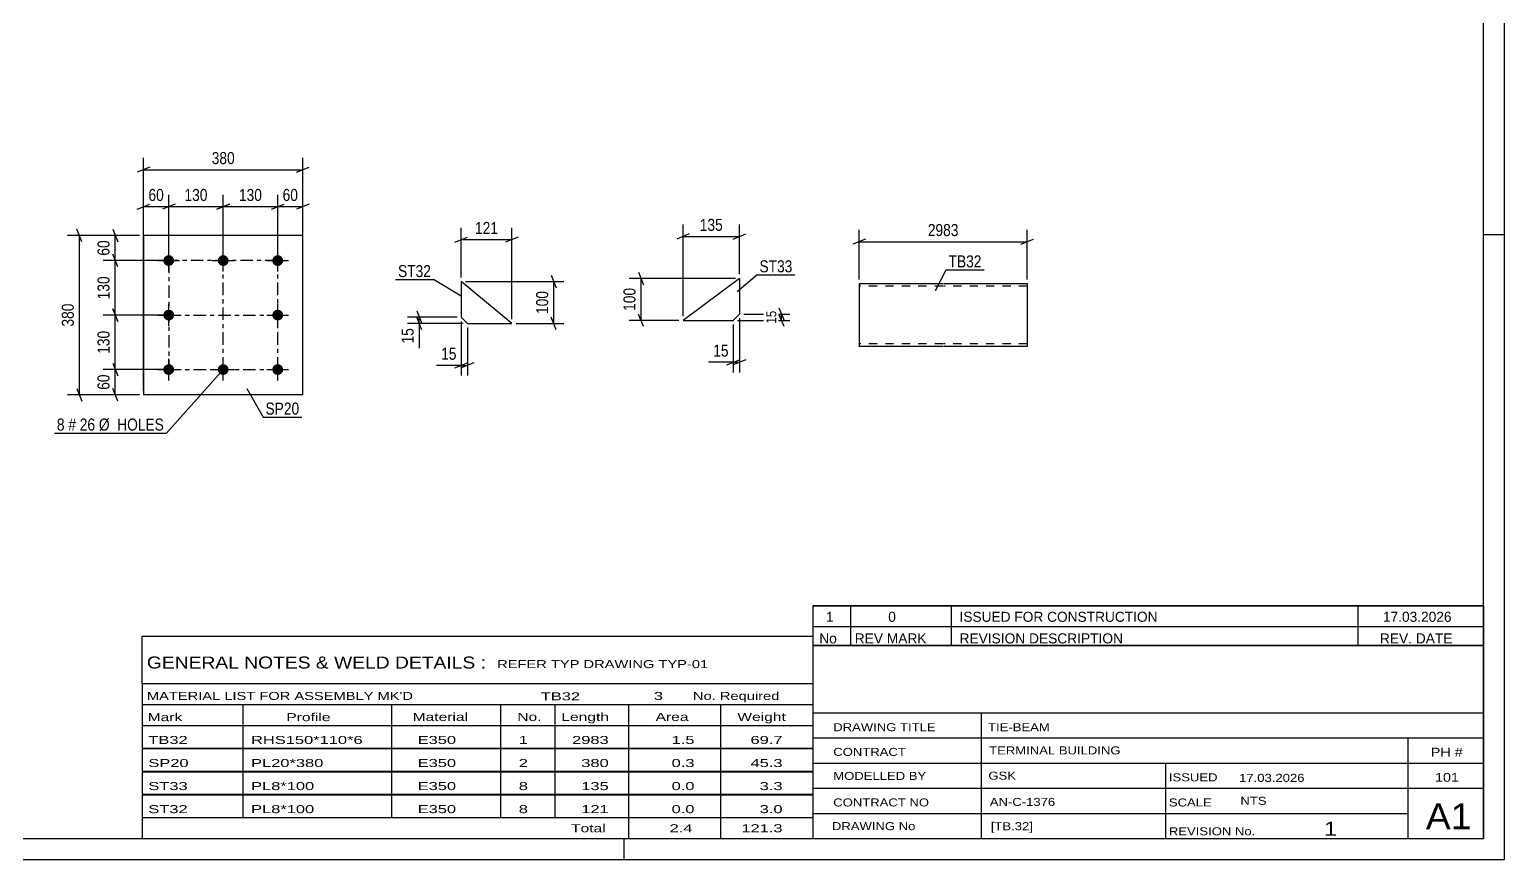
# Model space of a CAD drawing. Header units: millimetres. Extents: x 0 to 594, y 0 to 420.
# Drawn here: x 242.1 to 594, y 0 to 198 of the extents above; entities that cross this region are included whole.
import ezdxf

# ---------------------------------------------------------------- set-up
doc = ezdxf.new("R2010")
doc.units = ezdxf.units.MM
doc.linetypes.add('DXK_LINE_DOT2', pattern=[3.9198, 1.9599, -1.9599])
doc.linetypes.add('DXK_LINE_DOT3', pattern=[5.9187, 2.979, -0.9799, 0.9799, -0.9799])
doc.styles.add('Arial Narrow', font='ARIALN.TTF', dxfattribs={"height": 0.2})

# ---------------------------------------------------------------- blocks, each defined once
blk = doc.blocks.new('Unknown-580568807-1163')
at = {"color": 5, "linetype": 'Continuous'}
for p, q in [((594, 0), (594, 420)), ((589, 5), (589, 415)), ((594, 149), (589, 149)), ((5, 5), (589, 5)), ((384, 0), (384, 5)), ((0, 0), (594, 0))]:
    blk.add_line(p, q, dxfattribs=at)
blk = doc.blocks.new('Part-580568807-3107 - 3106')
at = {"color": 2, "linetype": 'Continuous'}
for p, q in [((411.53, 138.61), (398.04, 128.61)), ((411.53, 138.61), (411.53, 130.11)), ((398.04, 128.61), (410.03, 128.61)), ((411.53, 130.11), (410.03, 128.61))]:
    blk.add_line(p, q, dxfattribs=at)
blk = doc.blocks.new('Part-580568807-2320 - 2313')
at = {"color": 2, "linetype": 'Continuous'}
for p, q in [((440.04, 137.37), (440.04, 122.46)), ((440.04, 137.37), (460.04, 137.37)), ((460.14, 137.37), (480.14, 137.37)), ((480.14, 137.37), (480.14, 122.37)), ((440.04, 122.37), (440.04, 122.46)), ((460.04, 122.37), (440.04, 122.37)), ((480.14, 122.37), (460.14, 122.37))]:
    blk.add_line(p, q, dxfattribs=at)
at = {"color": 7, "linetype": 'DXK_LINE_DOT2'}
for p, q in [((460.04, 136.77), (440.04, 136.77)), ((480.14, 136.77), (460.14, 136.77)), ((440.04, 122.97), (440.04, 123.02)), ((460.04, 122.97), (440.04, 122.97)), ((480.14, 122.97), (460.14, 122.97)), ((480.14, 122.97), (480.14, 123.02))]:
    blk.add_line(p, q, dxfattribs=at)
blk = doc.blocks.new('Bolt-580568807-2205 - 2143')
at = {"linetype": 'Continuous'}
for points in [[(275.36, 144.17, -1), (275.36, 141.57, -1)], [(288.36, 144.17, -1), (288.36, 141.57, -1)], [(301.36, 144.17, -1), (301.36, 141.57, -1)], [(275.36, 131.17, -1), (275.36, 128.57, -1)], [(301.36, 131.17, -1), (301.36, 128.57, -1)], [(275.36, 118.17, -1), (275.36, 115.57, -1)], [(288.36, 118.17, -1), (288.36, 115.57, -1)], [(301.36, 118.17, -1), (301.36, 115.57, -1)]]:
    blk.add_hatch(color=1, dxfattribs=at).paths.add_polyline_path(points)
at = {"color": 1, "linetype": 'Continuous'}
for p, q in [((275.36, 140.27), (275.36, 145.47)), ((288.36, 140.27), (288.36, 145.47)), ((301.36, 140.27), (301.36, 145.47)), ((272.76, 142.87), (277.96, 142.87)), ((285.76, 142.87), (290.96, 142.87)), ((298.76, 142.87), (303.96, 142.87)), ((275.36, 127.27), (275.36, 132.47)), ((301.36, 127.27), (301.36, 132.47)), ((272.76, 129.87), (277.96, 129.87)), ((298.76, 129.87), (303.96, 129.87)), ((272.76, 116.87), (277.96, 116.87)), ((275.36, 114.27), (275.36, 119.47)), ((285.76, 116.87), (290.96, 116.87)), ((288.36, 114.27), (288.36, 119.47)), ((298.76, 116.87), (303.96, 116.87)), ((301.36, 114.27), (301.36, 119.47))]:
    blk.add_line(p, q, dxfattribs=at)
blk = doc.blocks.new('Part-580568807-2210 - 2143')
at = {"color": 2, "linetype": 'Continuous'}
for p, q in [((307.36, 148.87), (269.36, 148.87)), ((269.36, 148.87), (269.36, 110.87)), ((307.36, 110.87), (307.36, 148.87)), ((307.36, 110.87), (269.36, 110.87))]:
    blk.add_line(p, q, dxfattribs=at)
blk = doc.blocks.new('Part-580568807-2789 - 2788')
at = {"color": 2, "linetype": 'Continuous'}
for p, q in [((345.13, 137.87), (345.13, 129.37)), ((357.22, 127.87), (345.13, 137.87)), ((345.13, 129.37), (346.63, 127.87)), ((346.63, 127.87), (357.22, 127.87))]:
    blk.add_line(p, q, dxfattribs=at)
blk = doc.blocks.new('Rectangle-580568807-2298 - 2143')
at = {"color": 1, "linetype": 'DXK_LINE_DOT3'}
blk.add_lwpolyline([(275.36, 116.87), (301.36, 116.87), (301.36, 142.87), (275.36, 142.87), (275.36, 116.87)], close=True, dxfattribs=at)
blk = doc.blocks.new('Line-580568807-2283 - 2143')
at = {"color": 1, "linetype": 'DXK_LINE_DOT3'}
blk.add_line((275.36, 129.87), (301.36, 129.87), dxfattribs=at)
blk = doc.blocks.new('Line-580568807-2291 - 2143')
at = {"color": 1, "linetype": 'DXK_LINE_DOT3'}
blk.add_line((288.36, 116.87), (288.36, 142.87), dxfattribs=at)
blk = doc.blocks.new('StraightDimension-580568807-3129 - 3106')
at = {"color": 7, "linetype": 'Continuous'}
for p, q in [((410.03, 127.61), (410.03, 116.21)), ((411.53, 129.11), (411.53, 116.21)), ((408.53, 118.01), (411.53, 119.21)), ((413.03, 119.21), (410.03, 118.01)), ((410.03, 118.61), (411.53, 118.61))]:
    blk.add_line(p, q, dxfattribs=at)
at = {"color": 0}
blk.add_wipeout([(409.51, 119.36), (409.51, 123.56), (404.65, 123.56), (404.65, 119.36)], dxfattribs=at)
at = {"color": 7, "linetype": 'Continuous'}
blk.add_line((410.03, 118.61), (404.13, 118.61), dxfattribs=at)
blk.add_line((410.03, 118.61), (404.13, 118.61), dxfattribs=at)
at = {"color": 3, "style": 'Arial Narrow'}
blk.add_text('15', height=2.863, dxfattribs=at).set_placement((405.25, 119.96))
blk = doc.blocks.new('StraightDimension-580568807-3121 - 3106')
at = {"color": 7, "linetype": 'Continuous'}
for p, q in [((420.93, 131.61), (422.13, 128.61)), ((411.03, 128.61), (423.53, 128.61)), ((412.53, 130.11), (423.53, 130.11)), ((422.13, 127.11), (420.93, 130.11)), ((421.53, 128.61), (421.53, 130.11))]:
    blk.add_line(p, q, dxfattribs=at)
at = {"color": 0}
blk.add_wipeout([(420.78, 131.39), (417.28, 131.39), (417.28, 127.34), (420.78, 127.34)], dxfattribs=at)
at = {"color": 96, "style": 'Arial Narrow'}
blk.add_text('15', height=2.386, rotation=90.0002, dxfattribs=at).set_placement((420.28, 127.84))
blk = doc.blocks.new('StraightDimension-580568807-3133 - 3106')
at = {"color": 7, "linetype": 'Continuous'}
for p, q in [((398.04, 129.61), (398.04, 151.46)), ((411.53, 139.61), (411.53, 151.46)), ((399.54, 149.21), (396.54, 148.01)), ((398.04, 148.61), (411.53, 148.61)), ((410.03, 148.01), (413.03, 149.21))]:
    blk.add_line(p, q, dxfattribs=at)
at = {"color": 0}
blk.add_wipeout([(408.13, 149.36), (408.13, 153.56), (401.44, 153.56), (401.44, 149.36)], dxfattribs=at)
at = {"color": 3, "style": 'Arial Narrow'}
blk.add_text('135', height=2.863, dxfattribs=at).set_placement((402.04, 149.96))
blk = doc.blocks.new('StraightDimension-580568807-3125 - 3106')
at = {"color": 7, "linetype": 'Continuous'}
for p, q in [((410.53, 138.61), (385.19, 138.61)), ((387.44, 140.11), (388.64, 137.11)), ((388.04, 128.61), (388.04, 138.61)), ((397.04, 128.61), (385.19, 128.61)), ((388.64, 127.11), (387.44, 130.11))]:
    blk.add_line(p, q, dxfattribs=at)
at = {"color": 0}
blk.add_wipeout([(387.29, 136.95), (383.09, 136.95), (383.09, 130.27), (387.29, 130.27)], dxfattribs=at)
at = {"color": 3, "style": 'Arial Narrow'}
blk.add_text('100', height=2.863, rotation=90.0002, dxfattribs=at).set_placement((386.69, 130.87))
blk = doc.blocks.new('StraightDimension-580568807-2324 - 2313')
at = {"color": 7, "linetype": 'Continuous'}
for p, q in [((441.54, 147.97), (438.54, 146.77)), ((440.04, 138.37), (440.04, 150.22)), ((478.64, 146.77), (481.64, 147.97)), ((480.14, 138.37), (480.14, 150.22)), ((440.04, 147.37), (480.14, 147.37))]:
    blk.add_line(p, q, dxfattribs=at)
at = {"color": 0}
blk.add_wipeout([(464.35, 148.12), (464.35, 152.32), (455.84, 152.32), (455.84, 148.12)], dxfattribs=at)
at = {"color": 3, "style": 'Arial Narrow'}
blk.add_text('2983', height=2.863, dxfattribs=at).set_placement((456.44, 148.72))
blk = doc.blocks.new('StraightDimension-580568807-2269 - 2143')
at = {"color": 7, "linetype": 'Continuous'}
for p, q in [((274.36, 116.87), (259.74, 116.87)), ((261.99, 118.37), (263.19, 115.37)), ((262.59, 110.87), (262.59, 116.87)), ((268.36, 110.87), (259.74, 110.87)), ((263.19, 109.37), (261.99, 112.37))]:
    blk.add_line(p, q, dxfattribs=at)
at = {"color": 0}
blk.add_wipeout([(261.84, 116.3), (257.64, 116.3), (257.64, 111.44), (261.84, 111.44)], dxfattribs=at)
at = {"color": 3, "style": 'Arial Narrow'}
blk.add_text('60', height=2.863, rotation=90.0002, dxfattribs=at).set_placement((261.24, 112.04))
blk = doc.blocks.new('StraightDimension-580568807-2212 - 2143')
at = {"color": 7, "linetype": 'Continuous'}
for p, q in [((268.36, 148.87), (251.21, 148.87)), ((254.66, 147.37), (253.46, 150.37)), ((254.06, 110.87), (254.06, 148.87)), ((268.36, 110.87), (251.21, 110.87)), ((253.46, 112.37), (254.66, 109.37))]:
    blk.add_line(p, q, dxfattribs=at)
at = {"color": 0}
blk.add_wipeout([(253.31, 133.21), (249.11, 133.21), (249.11, 126.53), (253.31, 126.53)], dxfattribs=at)
at = {"color": 3, "style": 'Arial Narrow'}
blk.add_text('380', height=2.863, rotation=90.0002, dxfattribs=at).set_placement((252.71, 127.13))
blk = doc.blocks.new('StraightDimension-580568807-2248 - 2143')
at = {"color": 7, "linetype": 'Continuous'}
for p, q in [((269.36, 111.87), (269.36, 167.39)), ((307.36, 111.87), (307.36, 167.39)), ((270.86, 165.14), (267.86, 163.94)), ((269.36, 164.54), (307.36, 164.54)), ((305.86, 163.94), (308.86, 165.14))]:
    blk.add_line(p, q, dxfattribs=at)
at = {"color": 0}
blk.add_wipeout([(291.7, 165.29), (291.7, 169.49), (285.02, 169.49), (285.02, 165.29)], dxfattribs=at)
at = {"color": 3, "style": 'Arial Narrow'}
blk.add_text('380', height=2.863, dxfattribs=at).set_placement((285.62, 165.89))
blk = doc.blocks.new('StraightDimension-580568807-2259 - 2143')
at = {"color": 7, "linetype": 'Continuous'}
for p, q in [((268.36, 148.87), (259.74, 148.87)), ((261.99, 150.37), (263.19, 147.37)), ((262.59, 142.87), (262.59, 148.87)), ((263.19, 141.37), (261.99, 144.37)), ((274.36, 142.87), (259.74, 142.87))]:
    blk.add_line(p, q, dxfattribs=at)
at = {"color": 0}
blk.add_wipeout([(261.84, 148.3), (257.64, 148.3), (257.64, 143.44), (261.84, 143.44)], dxfattribs=at)
at = {"color": 3, "style": 'Arial Narrow'}
blk.add_text('60', height=2.863, rotation=90.0002, dxfattribs=at).set_placement((261.24, 144.04))
blk = doc.blocks.new('StraightDimension-580568807-2632 - 2143')
at = {"color": 7, "linetype": 'Continuous'}
for p, q in [((301.36, 143.87), (301.36, 158.59)), ((307.36, 111.87), (307.36, 158.59)), ((299.86, 155.14), (302.86, 156.34)), ((301.36, 155.74), (307.36, 155.74)), ((308.86, 156.34), (305.86, 155.14))]:
    blk.add_line(p, q, dxfattribs=at)
at = {"color": 0}
blk.add_wipeout([(306.79, 156.49), (306.79, 160.69), (301.93, 160.69), (301.93, 156.49)], dxfattribs=at)
at = {"color": 3, "style": 'Arial Narrow'}
blk.add_text('60', height=2.863, dxfattribs=at).set_placement((302.53, 157.09))
blk = doc.blocks.new('StraightDimension-580568807-2633 - 2143')
at = {"color": 7, "linetype": 'Continuous'}
for p, q in [((269.36, 111.87), (269.36, 158.59)), ((275.36, 143.87), (275.36, 158.59)), ((267.86, 155.14), (270.86, 156.34)), ((269.36, 155.74), (275.36, 155.74)), ((276.86, 156.34), (273.86, 155.14))]:
    blk.add_line(p, q, dxfattribs=at)
at = {"color": 0}
blk.add_wipeout([(274.79, 156.49), (274.79, 160.69), (269.93, 160.69), (269.93, 156.49)], dxfattribs=at)
at = {"color": 3, "style": 'Arial Narrow'}
blk.add_text('60', height=2.863, dxfattribs=at).set_placement((270.53, 157.09))
blk = doc.blocks.new('StraightDimension-580568807-3648 - 2143')
at = {"color": 7, "linetype": 'Continuous'}
for p, q in [((275.36, 143.87), (275.36, 158.59)), ((288.36, 143.87), (288.36, 158.59)), ((276.86, 156.34), (273.86, 155.14)), ((275.36, 155.74), (288.36, 155.74)), ((286.86, 155.14), (289.86, 156.34))]:
    blk.add_line(p, q, dxfattribs=at)
at = {"color": 0}
blk.add_wipeout([(285.2, 156.49), (285.2, 160.69), (278.52, 160.69), (278.52, 156.49)], dxfattribs=at)
at = {"color": 3, "style": 'Arial Narrow'}
blk.add_text('130', height=2.863, dxfattribs=at).set_placement((279.12, 157.09))
blk = doc.blocks.new('StraightDimension-580568807-3650 - 2143')
at = {"color": 7, "linetype": 'Continuous'}
for p, q in [((288.36, 143.87), (288.36, 158.59)), ((301.36, 143.87), (301.36, 158.59)), ((289.86, 156.34), (286.86, 155.14)), ((288.36, 155.74), (301.36, 155.74)), ((299.86, 155.14), (302.86, 156.34))]:
    blk.add_line(p, q, dxfattribs=at)
at = {"color": 0}
blk.add_wipeout([(298.2, 156.49), (298.2, 160.69), (291.52, 160.69), (291.52, 156.49)], dxfattribs=at)
at = {"color": 3, "style": 'Arial Narrow'}
blk.add_text('130', height=2.863, dxfattribs=at).set_placement((292.12, 157.09))
blk = doc.blocks.new('StraightDimension-580568807-3670 - 2143')
at = {"color": 7, "linetype": 'Continuous'}
for p, q in [((263.19, 128.37), (261.99, 131.37)), ((274.36, 129.87), (259.74, 129.87)), ((262.59, 116.87), (262.59, 129.87)), ((274.36, 116.87), (259.74, 116.87)), ((261.99, 118.37), (263.19, 115.37))]:
    blk.add_line(p, q, dxfattribs=at)
at = {"color": 0}
blk.add_wipeout([(261.84, 126.71), (257.64, 126.71), (257.64, 120.03), (261.84, 120.03)], dxfattribs=at)
at = {"color": 3, "style": 'Arial Narrow'}
blk.add_text('130', height=2.863, rotation=90.0002, dxfattribs=at).set_placement((261.24, 120.63))
blk = doc.blocks.new('StraightDimension-580568807-3672 - 2143')
at = {"color": 7, "linetype": 'Continuous'}
for p, q in [((263.19, 141.37), (261.99, 144.37)), ((274.36, 142.87), (259.74, 142.87)), ((262.59, 129.87), (262.59, 142.87)), ((261.99, 131.37), (263.19, 128.37)), ((274.36, 129.87), (259.74, 129.87))]:
    blk.add_line(p, q, dxfattribs=at)
at = {"color": 0}
blk.add_wipeout([(261.84, 139.71), (257.64, 139.71), (257.64, 133.03), (261.84, 133.03)], dxfattribs=at)
at = {"color": 3, "style": 'Arial Narrow'}
blk.add_text('130', height=2.863, rotation=90.0002, dxfattribs=at).set_placement((261.24, 133.63))
blk = doc.blocks.new('StraightDimension-580568807-2934 - 2788')
at = {"color": 7, "linetype": 'Continuous'}
for p, q in [((346.13, 137.87), (369.62, 137.87)), ((366.62, 139.37), (367.82, 136.37)), ((367.22, 127.87), (367.22, 137.87)), ((358.22, 127.87), (369.62, 127.87)), ((367.82, 126.37), (366.62, 129.37))]:
    blk.add_line(p, q, dxfattribs=at)
at = {"color": 0}
blk.add_wipeout([(366.47, 136.22), (362.27, 136.22), (362.27, 129.53), (366.47, 129.53)], dxfattribs=at)
at = {"color": 3, "style": 'Arial Narrow'}
blk.add_text('100', height=2.863, rotation=90.0002, dxfattribs=at).set_placement((365.87, 130.13))
blk = doc.blocks.new('StraightDimension-580568807-2926 - 2788')
at = {"color": 7, "linetype": 'Continuous'}
for p, q in [((343.63, 147.27), (346.63, 148.47)), ((345.13, 138.87), (345.13, 150.72)), ((345.13, 147.87), (357.22, 147.87)), ((358.72, 148.47), (355.72, 147.27)), ((357.22, 128.87), (357.22, 150.72))]:
    blk.add_line(p, q, dxfattribs=at)
at = {"color": 0}
blk.add_wipeout([(354.52, 148.62), (354.52, 152.82), (347.83, 152.82), (347.83, 148.62)], dxfattribs=at)
at = {"color": 3, "style": 'Arial Narrow'}
blk.add_text('121', height=2.863, dxfattribs=at).set_placement((348.43, 149.22))
blk = doc.blocks.new('StraightDimension-580568807-2848 - 2788')
at = {"color": 7, "linetype": 'Continuous'}
for p, q in [((345.13, 128.37), (345.13, 115.47)), ((346.63, 126.87), (346.63, 115.47)), ((343.63, 117.27), (346.63, 118.47)), ((348.13, 118.47), (345.13, 117.27)), ((345.13, 117.87), (346.63, 117.87))]:
    blk.add_line(p, q, dxfattribs=at)
at = {"color": 0}
blk.add_wipeout([(344.6, 118.62), (344.6, 122.82), (339.75, 122.82), (339.75, 118.62)], dxfattribs=at)
at = {"color": 7, "linetype": 'Continuous'}
blk.add_line((345.13, 117.87), (339.22, 117.87), dxfattribs=at)
blk.add_line((345.13, 117.87), (339.22, 117.87), dxfattribs=at)
at = {"color": 3, "style": 'Arial Narrow'}
blk.add_text('15', height=2.863, dxfattribs=at).set_placement((340.35, 119.22))
blk = doc.blocks.new('StraightDimension-580568807-2930 - 2788')
at = {"color": 7, "linetype": 'Continuous'}
for p, q in [((334.53, 130.87), (335.73, 127.87)), ((344.13, 129.37), (332.28, 129.37)), ((345.63, 127.87), (332.28, 127.87)), ((335.73, 126.37), (334.53, 129.37)), ((335.13, 127.87), (335.13, 129.37))]:
    blk.add_line(p, q, dxfattribs=at)
at = {"color": 0}
blk.add_wipeout([(334.38, 127.35), (330.18, 127.35), (330.18, 122.49), (334.38, 122.49)], dxfattribs=at)
at = {"color": 7, "linetype": 'Continuous'}
blk.add_line((335.13, 127.87), (335.13, 121.97), dxfattribs=at)
blk.add_line((335.13, 127.87), (335.13, 121.97), dxfattribs=at)
at = {"color": 3, "style": 'Arial Narrow'}
blk.add_text('15', height=2.863, rotation=90.0002, dxfattribs=at).set_placement((333.78, 123.09))
blk = doc.blocks.new('Mark-580568807-3306 - 3106')
at = {"color": 0}
blk.add_wipeout([(424.13, 140.07), (424.13, 143.07), (416.28, 143.07), (416.28, 140.07)], dxfattribs=at)
blk.add_wipeout([(424.13, 140.07), (424.13, 143.07), (416.28, 143.07), (416.28, 140.07)], dxfattribs=at)
at = {"color": 30, "linetype": 'Continuous'}
for p, q in [((410.93, 135.46), (415.68, 139.47)), ((415.68, 139.47), (424.73, 139.47))]:
    blk.add_line(p, q, dxfattribs=at)
at = {"color": 3, "style": 'Arial Narrow'}
blk.add_text('ST33', height=2.863, dxfattribs=at).set_placement((416.28, 140.07))
blk = doc.blocks.new('Unknown-580568807-3970')
at = {"color": 7, "linetype": 'Continuous'}
for p, q in [((429, 51.05), (429, 5)), ((429, 51.05), (589, 51.05)), ((589, 51), (589, 5)), ((429, 35), (589, 35)), ((469.14, 35), (469.14, 5)), ((429, 29), (589, 29)), ((571, 5.05), (571, 29.05)), ((429, 23), (589, 23)), ((513.14, 23), (513.14, 5)), ((429, 17), (589, 17)), ((429, 11), (571, 11)), ((429, 5), (589, 5))]:
    blk.add_line(p, q, dxfattribs=at)
at = {"color": 7, "style": 'Arial Narrow'}
for s, height, width, p in [('DRAWING TITLE', 1.9089, 1.425378, (433.88, 30.61)), ('TIE-BEAM', 1.909, 1.425378, (470.81, 30.59)), ('CONTRACT', 1.909, 1.425378, (433.88, 24.71)), ('TERMINAL BUILDING', 1.9089, 1.425378, (471.06, 25.07)), ('MODELLED BY', 1.9089, 1.425378, (433.88, 18.98)), ('GSK', 1.909, 1.425378, (470.88, 19.04)), ('ISSUED', 1.909, 1.425378, (513.94, 18.64)), ('17.03.2026', 1.909, 1.425378, (530.69, 18.52)), ('CONTRACT NO', 1.9089, 1.425378, (433.88, 12.66)), ('AN-C-1376', 1.909, 1.425378, (471.23, 12.78)), ('SCALE', 1.909, 1.425378, (513.94, 12.65)), ('A1', 6.204, 1.25, (575.24, 7.2)), ('DRAWING No', 1.909, 1.425378, (433.56, 7)), ('[TB.32]', 1.909, 1.425378, (471.46, 6.99)), ('REVISION No.', 1.9089, 1.425378, (513.94, 5.77)), ('1', 3.34, 1.5, (550.91, 5.68))]:
    blk.add_text(s, height=height, dxfattribs=dict(at, width=width)).set_placement(p)
at = {"color": 7, "linetype": 'Continuous', "style": 'Arial Narrow'}
for s, height, width, p in [('PH #', 2.1, 1.42538, (576.4, 24.55)), ('101', 2.1, 1.42538, (577.41, 18.55)), ('NTS', 1.909, 1.425378, (531, 13.05))]:
    blk.add_text(s, height=height, dxfattribs=dict(at, width=width)).set_placement(p)
blk = doc.blocks.new('Unknown-580568807-3971')
at = {"color": 7, "linetype": 'Continuous'}
for p, q in [((429, 60.55), (589, 60.55)), ((589, 60.55), (429, 60.55)), ((429, 60.55), (429, 55.55)), ((438, 60.55), (438, 55.55)), ((462, 60.55), (462, 55.55)), ((559, 60.55), (559, 55.55)), ((589, 60.55), (589, 55.55)), ((429, 55.55), (589, 55.55)), ((429, 55.55), (429, 51.05)), ((429, 55.55), (589, 55.55)), ((438, 55.55), (438, 51.05)), ((462, 55.55), (462, 51.05)), ((559, 55.55), (559, 51.05)), ((589, 55.55), (589, 51.05)), ((589, 51.05), (429, 51.05))]:
    blk.add_line(p, q, dxfattribs=at)
at = {"color": 7, "linetype": 'Continuous', "style": 'Arial Narrow'}
for s, height, width, p in [('1', 2.39, 1.196471, (432.16, 56.7)), ('0', 2.39, 1.196471, (447, 56.7)), ('ISSUED FOR CONSTRUCTION', 2.3861, 1.196471, (464, 56.7)), ('17.03.2026', 2.386, 1.196471, (565, 56.7)), ('No', 2.386, 1.2, (430.54, 51.55)), ('REV MARK', 2.386, 1.2, (439, 51.55)), ('REVISION DESCRIPTION', 2.3861, 1.2, (464, 51.55)), ('REV. DATE', 2.386, 1.2, (564.28, 51.55))]:
    blk.add_text(s, height=height, dxfattribs=dict(at, width=width)).set_placement(p)
blk = doc.blocks.new('Unknown-580568807-3972')
at = {"color": 7, "linetype": 'Continuous'}
for p, q in [((269, 53.25), (429, 53.25)), ((269, 42), (269, 53.25)), ((429, 53.25), (429, 42)), ((269, 42), (429, 42)), ((269, 42), (269, 37)), ((429, 42), (429, 37)), ((269, 37), (429, 37)), ((269, 37), (269, 32)), ((293, 37), (293, 32)), ((328.5, 37), (328.5, 32)), ((354.5, 37), (354.5, 32)), ((367.5, 37), (367.5, 32)), ((385, 37), (385, 32)), ((407, 37), (407, 32)), ((429, 37), (429, 32)), ((269, 32), (429, 32)), ((269, 31.95), (269, 26.55)), ((269, 31.95), (429, 31.95)), ((293, 32), (293, 26.5)), ((328.5, 32), (328.5, 26.5)), ((354.5, 32), (354.5, 26.5)), ((367.5, 32), (367.5, 26.5)), ((385, 32), (385, 26.5)), ((407, 32), (407, 26.5)), ((429, 31.95), (429, 26.55)), ((269, 26.55), (429, 26.55)), ((269, 26.45), (269, 21.05)), ((269, 26.45), (429, 26.45)), ((293, 26.5), (293, 21)), ((328.5, 26.5), (328.5, 21)), ((354.5, 26.5), (354.5, 21)), ((367.5, 26.5), (367.5, 21)), ((385, 26.5), (385, 21)), ((407, 26.5), (407, 21)), ((429, 26.45), (429, 21.05)), ((269, 21.05), (429, 21.05)), ((269, 20.95), (269, 15.55)), ((269, 20.95), (429, 20.95)), ((293, 21), (293, 15.5)), ((328.5, 21), (328.5, 15.5)), ((354.5, 21), (354.5, 15.5)), ((367.5, 21), (367.5, 15.5)), ((385, 21), (385, 15.5)), ((407, 21), (407, 15.5)), ((429, 20.95), (429, 15.55)), ((269, 15.55), (429, 15.55)), ((269, 15.45), (269, 10.05)), ((269, 15.45), (429, 15.45)), ((293, 15.5), (293, 10)), ((328.5, 15.5), (328.5, 10)), ((354.5, 15.5), (354.5, 10)), ((367.5, 15.5), (367.5, 10)), ((385, 15.5), (385, 10)), ((407, 15.5), (407, 10)), ((429, 15.45), (429, 10.05)), ((269, 10.05), (429, 10.05)), ((269, 10), (429, 10)), ((269, 10), (269, 5)), ((385, 10), (385, 5)), ((407, 10), (407, 5)), ((429, 10), (429, 5)), ((269, 5), (429, 5))]:
    blk.add_line(p, q, dxfattribs=at)
at = {"color": 7, "style": 'Arial Narrow'}
for s, height, width, p in [('GENERAL NOTES & WELD DETAILS :', 2.8633, 1.4, (270.15, 45.56)), ('REFER TYP DRAWING TYP-01', 1.9089, 1.6, (353.7, 45.66)), ("MATERIAL LIST FOR ASSEMBLY MK'D", 1.9089, 1.6, (270.15, 38.06)), ('TB32', 1.909, 1.794707, (364.1, 37.97)), ('3', 1.91, 1.794707, (391.08, 38.06)), ('No. Required', 1.9089, 1.6, (400.41, 38.06)), ('Mark', 1.909, 1.7, (270.34, 33)), ('Profile', 1.909, 1.7, (303.41, 33)), ('Material', 1.909, 1.7, (333.54, 33.06)), ('No.', 1.909, 1.7, (358.5, 33.06)), ('Length', 1.909, 1.7, (369, 33.06)), ('Area', 1.909, 1.7, (391.5, 33.06)), ('Weight', 1.909, 1.7, (411, 33.06))]:
    blk.add_text(s, height=height, dxfattribs=dict(at, width=width)).set_placement(p)
at = {"color": 7, "linetype": 'Continuous', "style": 'Arial Narrow'}
for s, height, width, p in [('TB32', 1.909, 1.794707, (270.5, 27.56)), ('RHS150*110*6', 1.9089, 1.794707, (295, 27.56)), ('E350', 1.909, 1.794707, (334.74, 27.56)), ('1', 1.91, 1.794707, (358.86, 27.56)), ('2983', 1.909, 1.794707, (371.58, 27.56)), ('1.5', 1.909, 1.794707, (395.32, 27.56)), ('69.7', 1.909, 1.794707, (414.14, 27.56)), ('SP20', 1.909, 1.794707, (270.5, 22.06)), ('PL20*380', 1.909, 1.794707, (295, 22.06)), ('E350', 1.909, 1.794707, (334.74, 22.06)), ('2', 1.91, 1.794707, (358.86, 22.06)), ('380', 1.909, 1.794707, (373.77, 22.06)), ('0.3', 1.909, 1.794707, (395.32, 22.06)), ('45.3', 1.909, 1.794707, (414.14, 22.06)), ('ST33', 1.909, 1.794707, (270.5, 16.56)), ('PL8*100', 1.909, 1.794707, (295, 16.56)), ('E350', 1.909, 1.794707, (334.74, 16.56)), ('8', 1.91, 1.794707, (358.86, 16.56)), ('135', 1.909, 1.794707, (373.77, 16.56)), ('0.0', 1.909, 1.794707, (395.32, 16.56)), ('3.3', 1.909, 1.794707, (416.33, 16.56)), ('ST32', 1.909, 1.794707, (270.5, 11.06)), ('PL8*100', 1.909, 1.794707, (295, 11.06)), ('E350', 1.909, 1.794707, (334.74, 11.06)), ('8', 1.91, 1.794707, (358.86, 11.06)), ('121', 1.909, 1.794707, (373.77, 11.06)), ('0.0', 1.909, 1.794707, (395.32, 11.06)), ('3.0', 1.909, 1.794707, (416.33, 11.06)), ('Total', 1.909, 1.7, (371.33, 6.5)), ('2.4', 1.909, 1.794707, (394.83, 6.5)), ('121.3', 1.909, 1.794707, (411.96, 6.5))]:
    blk.add_text(s, height=height, dxfattribs=dict(at, width=width)).set_placement(p)
blk = doc.blocks.new('Mark-580568807-2316 - 2313')
at = {"color": 0}
blk.add_wipeout([(469.24, 141.25), (469.24, 144.25), (461.39, 144.25), (461.39, 141.25)], dxfattribs=at)
blk.add_wipeout([(469.24, 141.25), (469.24, 144.25), (461.39, 144.25), (461.39, 141.25)], dxfattribs=at)
at = {"color": 30, "linetype": 'Continuous'}
for p, q in [((458.28, 135.73), (460.79, 140.65)), ((460.79, 140.65), (469.84, 140.65))]:
    blk.add_line(p, q, dxfattribs=at)
at = {"color": 3, "style": 'Arial Narrow'}
blk.add_text('TB32', height=2.863, dxfattribs=at).set_placement((461.39, 141.25))
blk = doc.blocks.new('Mark-580568807-2201 - 2143')
at = {"color": 0}
blk.add_wipeout([(250.52, 102.32), (250.52, 105.32), (248.69, 105.32), (248.69, 102.32)], dxfattribs=at)
blk.add_wipeout([(250.52, 102.32), (250.52, 105.32), (248.69, 105.32), (248.69, 102.32)], dxfattribs=at)
blk.add_wipeout([(253.24, 102.32), (253.24, 105.32), (251.42, 105.32), (251.42, 102.32)], dxfattribs=at)
blk.add_wipeout([(253.24, 102.32), (253.24, 105.32), (251.42, 105.32), (251.42, 102.32)], dxfattribs=at)
at = {"color": 3, "style": 'Arial Narrow'}
blk.add_text('8', height=2.86, dxfattribs=at).set_placement((248.69, 102.32))
at = {"color": 0}
blk.add_wipeout([(257.8, 102.32), (257.8, 105.32), (254.14, 105.32), (254.14, 102.32)], dxfattribs=at)
blk.add_wipeout([(257.8, 102.32), (257.8, 105.32), (254.14, 105.32), (254.14, 102.32)], dxfattribs=at)
at = {"color": 3, "style": 'Arial Narrow'}
blk.add_text('#', height=2.86, dxfattribs=at).set_placement((251.42, 102.32))
at = {"color": 0}
blk.add_wipeout([(274.23, 102.32), (274.23, 105.32), (258.7, 105.32), (258.7, 102.32)], dxfattribs=at)
blk.add_wipeout([(274.23, 102.32), (274.23, 105.32), (258.7, 105.32), (258.7, 102.32)], dxfattribs=at)
at = {"color": 7, "linetype": 'Continuous'}
for p in [(288.49, 117.01), (248.09, 101.72)]:
    blk.add_line(p, (274.83, 101.72), dxfattribs=at)
at = {"color": 3, "style": 'Arial Narrow'}
for s, p in [('26', (254.14, 102.32)), ('Ø  HOLES', (258.7, 102.32))]:
    blk.add_text(s, height=2.863, dxfattribs=at).set_placement(p)
blk = doc.blocks.new('Mark-580568807-2206 - 2143')
at = {"color": 0}
blk.add_wipeout([(306.48, 106.13), (306.48, 109.13), (298.45, 109.13), (298.45, 106.13)], dxfattribs=at)
blk.add_wipeout([(306.48, 106.13), (306.48, 109.13), (298.45, 109.13), (298.45, 106.13)], dxfattribs=at)
at = {"color": 30, "linetype": 'Continuous'}
for p, q in [((293.99, 112.34), (297.85, 105.53)), ((297.85, 105.53), (307.08, 105.53))]:
    blk.add_line(p, q, dxfattribs=at)
at = {"color": 3, "style": 'Arial Narrow'}
blk.add_text('SP20', height=2.863, dxfattribs=at).set_placement((298.45, 106.13))
blk = doc.blocks.new('Mark-580568807-3303 - 2788')
at = {"color": 0}
blk.add_wipeout([(337.91, 138.93), (337.91, 141.93), (330.06, 141.93), (330.06, 138.93)], dxfattribs=at)
blk.add_wipeout([(337.91, 138.93), (337.91, 141.93), (330.06, 141.93), (330.06, 138.93)], dxfattribs=at)
at = {"color": 30, "linetype": 'Continuous'}
for p in [(329.46, 138.33), (345.13, 134.4)]:
    blk.add_line(p, (338.51, 138.33), dxfattribs=at)
at = {"color": 3, "style": 'Arial Narrow'}
blk.add_text('ST32', height=2.863, dxfattribs=at).set_placement((330.06, 138.93))

msp = doc.modelspace()

# ---------------------------------------------------------------- block references
for name in ['Unknown-580568807-1163', 'Part-580568807-2210 - 2143', 'Bolt-580568807-2205 - 2143', 'Rectangle-580568807-2298 - 2143', 'Line-580568807-2291 - 2143', 'Part-580568807-2789 - 2788', 'Part-580568807-3107 - 3106', 'Part-580568807-2320 - 2313', 'Line-580568807-2283 - 2143', 'Unknown-580568807-3971', 'Unknown-580568807-3972', 'Unknown-580568807-3970']:
    msp.add_blockref(name, (0, 0))

# ---------------------------------------------------------------- next in the draw order: block references
for name in ['StraightDimension-580568807-2324 - 2313', 'StraightDimension-580568807-2934 - 2788', 'StraightDimension-580568807-3129 - 3106', 'StraightDimension-580568807-2269 - 2143']:
    msp.add_blockref(name, (0, 0))

# ---------------------------------------------------------------- next in the draw order: block references
for name in ['StraightDimension-580568807-2926 - 2788', 'StraightDimension-580568807-2212 - 2143', 'Mark-580568807-2316 - 2313', 'StraightDimension-580568807-3121 - 3106']:
    msp.add_blockref(name, (0, 0))

# ---------------------------------------------------------------- next in the draw order: block references
for name in ['StraightDimension-580568807-2248 - 2143', 'StraightDimension-580568807-3133 - 3106', 'Mark-580568807-3303 - 2788', 'StraightDimension-580568807-2848 - 2788']:
    msp.add_blockref(name, (0, 0))

# ---------------------------------------------------------------- next in the draw order: block references
for name in ['StraightDimension-580568807-2632 - 2143', 'StraightDimension-580568807-2259 - 2143', 'StraightDimension-580568807-3125 - 3106', 'StraightDimension-580568807-2930 - 2788']:
    msp.add_blockref(name, (0, 0))

# ---------------------------------------------------------------- next in the draw order: block references
for name in ['StraightDimension-580568807-2633 - 2143', 'Mark-580568807-3306 - 3106', 'Mark-580568807-2206 - 2143']:
    msp.add_blockref(name, (0, 0))

# ---------------------------------------------------------------- next in the draw order: block references
for name in ['StraightDimension-580568807-3648 - 2143', 'StraightDimension-580568807-3670 - 2143']:
    msp.add_blockref(name, (0, 0))

# ---------------------------------------------------------------- next in the draw order: block references
for name in ['StraightDimension-580568807-3650 - 2143', 'StraightDimension-580568807-3672 - 2143', 'Mark-580568807-2201 - 2143']:
    msp.add_blockref(name, (0, 0))

doc.saveas('drawing.dxf')
